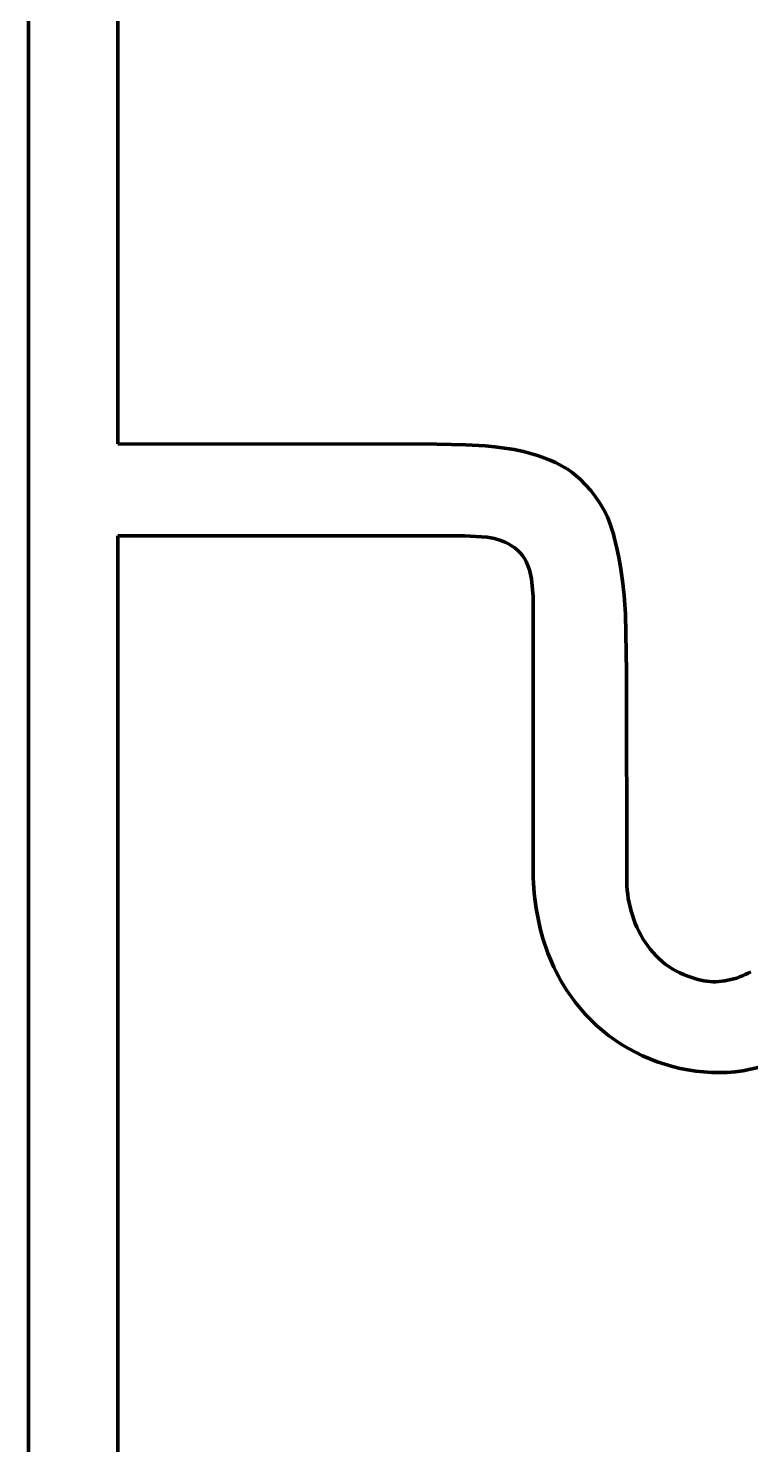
# Model space of a CAD drawing. Header units: millimetres. Extents: x 0 to 494, y 0 to 218.
# Drawn here: x 71.81 to 75.19, y 74.56 to 81.2 of the extents above; entities that cross this region are included whole.
import ezdxf

# ---------------------------------------------------------------- set-up
doc = ezdxf.new("R2010")
doc.units = ezdxf.units.MM
doc.layers.add('color#000000ff', color=7, linetype='Continuous', lineweight=100)
doc.layers.add('color#ffffffff', color=7, linetype='Continuous', lineweight=100)

msp = doc.modelspace()

# ---------------------------------------------------------------- linework, layer by layer
at = {"layer": 'color#000000ff'}
for p, q in [((71.8054, 82.5104), (71.8054, 74.7217)), ((72.2242, 79.2556), (72.2248, 82.5286)), ((73.7191, 79.2544), (72.2242, 79.2556)), ((73.8548, 79.2507), (73.7191, 79.2544)), ((73.9461, 79.2456), (73.8548, 79.2507)), ((73.9915, 79.2414), (73.9461, 79.2456)), ((74.0367, 79.2358), (73.9915, 79.2414)), ((74.0592, 79.2324), (74.0367, 79.2358)), ((74.0815, 79.2285), (74.0592, 79.2324)), ((74.1037, 79.2241), (74.0815, 79.2285)), ((74.1257, 79.2193), (74.1037, 79.2241)), ((74.1476, 79.2138), (74.1257, 79.2193)), ((74.1693, 79.2078), (74.1476, 79.2138)), ((74.1908, 79.2012), (74.1693, 79.2078)), ((74.2121, 79.1939), (74.1908, 79.2012)), ((74.2331, 79.1859), (74.2121, 79.1939)), ((74.254, 79.1772), (74.2331, 79.1859)), ((74.2745, 79.1678), (74.254, 79.1772)), ((74.2948, 79.1575), (74.2745, 79.1678)), ((74.3148, 79.1465), (74.2948, 79.1575)), ((74.3345, 79.1346), (74.3148, 79.1465)), ((74.3538, 79.1218), (74.3345, 79.1346)), ((74.3633, 79.1142), (74.3538, 79.1218)), ((74.3907, 79.09), (74.3633, 79.1142)), ((74.4165, 79.0641), (74.3907, 79.09)), ((74.4407, 79.0366), (74.4165, 79.0641)), ((74.4631, 79.0077), (74.4407, 79.0366)), ((74.4836, 78.9774), (74.4631, 79.0077)), ((74.5019, 78.9458), (74.4836, 78.9774)), ((74.5181, 78.913), (74.5019, 78.9458)), ((74.5318, 78.8791), (74.5181, 78.913)), ((74.5396, 78.856), (74.5318, 78.8791)), ((74.5463, 78.8325), (74.5396, 78.856)), ((72.2251, 74.403), (72.2251, 78.8239)), ((72.2251, 78.8239), (73.8487, 78.8235)), ((73.8487, 78.8235), (73.9543, 78.8177)), ((73.9543, 78.8177), (73.989, 78.8111)), ((73.989, 78.8111), (74.0144, 78.804)), ((74.0144, 78.804), (74.0388, 78.7946)), ((74.0388, 78.7946), (74.0545, 78.787)), ((74.0545, 78.787), (74.0697, 78.7781)), ((74.0697, 78.7781), (74.0842, 78.768)), ((74.5521, 78.8108), (74.5463, 78.8325)), ((74.5627, 78.7671), (74.5521, 78.8108)), ((74.0842, 78.768), (74.0913, 78.7624)), ((74.0913, 78.7624), (74.0978, 78.7567)), ((74.0978, 78.7567), (74.104, 78.7508)), ((74.104, 78.7508), (74.1098, 78.7446)), ((74.1098, 78.7446), (74.1203, 78.7317)), ((74.1203, 78.7317), (74.1296, 78.7179)), ((74.1296, 78.7179), (74.1375, 78.7033)), ((74.5718, 78.7232), (74.5627, 78.7671)), ((74.5797, 78.6791), (74.5718, 78.7232)), ((74.1375, 78.7033), (74.1444, 78.6882)), ((74.1444, 78.6882), (74.1528, 78.6645)), ((74.1528, 78.6645), (74.1623, 78.6233)), ((74.5893, 78.6125), (74.5797, 78.6791)), ((74.1623, 78.6233), (74.1705, 78.5397)), ((74.5964, 78.5457), (74.5893, 78.6125)), ((74.1705, 78.5397), (74.171, 77.2918)), ((74.6028, 78.4561), (74.5964, 78.5457)), ((74.6071, 78.1868), (74.6028, 78.4561)), ((74.6091, 77.2023), (74.6071, 78.1868)), ((74.171, 77.2918), (74.1705, 77.2679)), ((74.1705, 77.2679), (74.1706, 77.2439)), ((74.1706, 77.2439), (74.1712, 77.22)), ((74.1712, 77.22), (74.1722, 77.196)), ((74.1722, 77.196), (74.1737, 77.172)), ((74.6097, 77.1825), (74.6091, 77.2023)), ((74.1737, 77.172), (74.1757, 77.1481)), ((74.1757, 77.1481), (74.1782, 77.1242)), ((74.1782, 77.1242), (74.1812, 77.1003)), ((74.6112, 77.1627), (74.6097, 77.1825)), ((74.6133, 77.1429), (74.6112, 77.1627)), ((74.6163, 77.1231), (74.6133, 77.1429)), ((74.6199, 77.1033), (74.6163, 77.1231)), ((74.1812, 77.1003), (74.1847, 77.0765)), ((74.1847, 77.0765), (74.1887, 77.0527)), ((74.1887, 77.0527), (74.1932, 77.0291)), ((74.6243, 77.0837), (74.6199, 77.1033)), ((74.6294, 77.0642), (74.6243, 77.0837)), ((74.6353, 77.0448), (74.6294, 77.0642)), ((74.1932, 77.0291), (74.1982, 77.0056)), ((74.1982, 77.0056), (74.2038, 76.9822)), ((74.6418, 77.0257), (74.6353, 77.0448)), ((74.6491, 77.0069), (74.6418, 77.0257)), ((74.657, 76.9883), (74.6491, 77.0069)), ((74.6657, 76.9701), (74.657, 76.9883)), ((74.2038, 76.9822), (74.2099, 76.9589)), ((74.2099, 76.9589), (74.2165, 76.9358)), ((74.2165, 76.9358), (74.2237, 76.9129)), ((74.6751, 76.9523), (74.6657, 76.9701)), ((74.6851, 76.9349), (74.6751, 76.9523)), ((74.6958, 76.918), (74.6851, 76.9349)), ((74.7072, 76.9016), (74.6958, 76.918)), ((74.2237, 76.9129), (74.2313, 76.8902)), ((74.2313, 76.8902), (74.2396, 76.8676)), ((74.2396, 76.8676), (74.2484, 76.8453)), ((74.7193, 76.8857), (74.7072, 76.9016)), ((74.732, 76.8704), (74.7193, 76.8857)), ((74.7454, 76.8558), (74.732, 76.8704)), ((74.7595, 76.8418), (74.7454, 76.8558)), ((74.2484, 76.8453), (74.2577, 76.8233)), ((74.2577, 76.8233), (74.2676, 76.8014)), ((74.2676, 76.8014), (74.278, 76.7799)), ((74.7742, 76.8286), (74.7595, 76.8418)), ((74.7895, 76.8161), (74.7742, 76.8286)), ((74.8055, 76.8044), (74.7895, 76.8161)), ((74.8221, 76.7935), (74.8055, 76.8044)), ((74.8393, 76.7835), (74.8221, 76.7935)), ((74.278, 76.7799), (74.289, 76.7586)), ((74.289, 76.7586), (74.3006, 76.7376)), ((74.3006, 76.7376), (74.3128, 76.7169)), ((74.8571, 76.7745), (74.8393, 76.7835)), ((74.8756, 76.7663), (74.8571, 76.7745)), ((74.8947, 76.7592), (74.8756, 76.7663)), ((74.9143, 76.7532), (74.8947, 76.7592)), ((74.928, 76.7481), (74.9143, 76.7532)), ((74.9419, 76.7439), (74.928, 76.7481)), ((74.9558, 76.7404), (74.9419, 76.7439)), ((74.9698, 76.7376), (74.9558, 76.7404)), ((74.9839, 76.7355), (74.9698, 76.7376)), ((74.9981, 76.7341), (74.9839, 76.7355)), ((75.0123, 76.7334), (74.9981, 76.7341)), ((75.0264, 76.7334), (75.0123, 76.7334)), ((75.0406, 76.734), (75.0264, 76.7334)), ((75.0547, 76.7353), (75.0406, 76.734)), ((75.0688, 76.7372), (75.0547, 76.7353)), ((75.0828, 76.7397), (75.0688, 76.7372)), ((75.0967, 76.7428), (75.0828, 76.7397)), ((75.1105, 76.7464), (75.0967, 76.7428)), ((75.1242, 76.7506), (75.1105, 76.7464)), ((75.1377, 76.7554), (75.1242, 76.7506)), ((75.151, 76.7606), (75.1377, 76.7554)), ((75.1642, 76.7664), (75.151, 76.7606)), ((75.1771, 76.7727), (75.1642, 76.7664)), ((75.1898, 76.7795), (75.1771, 76.7727)), ((74.3128, 76.7169), (74.3255, 76.6966)), ((74.3255, 76.6966), (74.3389, 76.6766)), ((74.3389, 76.6766), (74.3528, 76.657)), ((74.3528, 76.657), (74.3673, 76.6377)), ((74.3673, 76.6377), (74.3902, 76.6087)), ((74.3902, 76.6087), (74.4145, 76.5808)), ((74.4145, 76.5808), (74.4401, 76.5541)), ((74.4401, 76.5541), (74.4669, 76.5286)), ((74.4669, 76.5286), (74.4949, 76.5043)), ((74.4949, 76.5043), (74.524, 76.4812)), ((74.524, 76.4812), (74.554, 76.4595)), ((74.554, 76.4595), (74.5851, 76.439)), ((74.5851, 76.439), (74.617, 76.4199)), ((74.617, 76.4199), (74.6497, 76.4022)), ((74.6497, 76.4022), (74.6831, 76.3859)), ((74.6831, 76.3859), (74.7172, 76.3711)), ((74.7172, 76.3711), (74.7519, 76.3577)), ((74.7519, 76.3577), (74.7871, 76.3458)), ((74.7871, 76.3458), (74.8228, 76.3354)), ((74.8228, 76.3354), (74.8589, 76.3266)), ((74.8589, 76.3266), (74.8953, 76.3193)), ((75.1528, 76.3157), (75.1892, 76.3223)), ((75.1892, 76.3223), (75.2252, 76.3307)), ((74.8953, 76.3193), (74.9319, 76.3137)), ((74.9319, 76.3137), (74.9687, 76.3098)), ((74.9687, 76.3098), (75.0056, 76.3075)), ((75.0056, 76.3075), (75.0425, 76.3069)), ((75.0425, 76.3069), (75.0794, 76.3081)), ((75.0794, 76.3081), (75.1162, 76.311)), ((75.1162, 76.311), (75.1528, 76.3157)), ((71.8054, 74.7217), (71.8064, 74.3723))]:
    msp.add_line(p, q, dxfattribs=at)
at = {"layer": 'color#ffffffff'}
for p, q in [((71.8054, 74.7217), (71.8054, 82.5104)), ((72.2248, 82.5286), (72.2242, 79.2556)), ((72.2242, 79.2556), (73.7191, 79.2544)), ((73.7191, 79.2544), (73.8548, 79.2507)), ((73.8548, 79.2507), (73.9461, 79.2456)), ((73.9461, 79.2456), (73.9915, 79.2414)), ((73.9915, 79.2414), (74.0367, 79.2358)), ((74.0367, 79.2358), (74.0592, 79.2324)), ((74.0592, 79.2324), (74.0815, 79.2285)), ((74.0815, 79.2285), (74.1037, 79.2241)), ((74.1037, 79.2241), (74.1257, 79.2193)), ((74.1257, 79.2193), (74.1476, 79.2138)), ((74.1476, 79.2138), (74.1693, 79.2078)), ((74.1693, 79.2078), (74.1908, 79.2012)), ((74.1908, 79.2012), (74.2121, 79.1939)), ((74.2121, 79.1939), (74.2331, 79.1859)), ((74.2331, 79.1859), (74.254, 79.1772)), ((74.254, 79.1772), (74.2745, 79.1678)), ((74.2745, 79.1678), (74.2948, 79.1575)), ((74.2948, 79.1575), (74.3148, 79.1465)), ((74.3148, 79.1465), (74.3345, 79.1346)), ((74.3345, 79.1346), (74.3538, 79.1218)), ((74.3538, 79.1218), (74.3633, 79.1142)), ((74.3633, 79.1142), (74.3907, 79.09)), ((74.3907, 79.09), (74.4165, 79.0641)), ((74.4165, 79.0641), (74.4407, 79.0366)), ((74.4407, 79.0366), (74.4631, 79.0077)), ((74.4631, 79.0077), (74.4836, 78.9774)), ((74.4836, 78.9774), (74.5019, 78.9458)), ((74.5019, 78.9458), (74.5181, 78.913)), ((74.5181, 78.913), (74.5318, 78.8791)), ((74.5318, 78.8791), (74.5396, 78.856)), ((74.5396, 78.856), (74.5463, 78.8325)), ((73.8487, 78.8235), (72.2251, 78.8239)), ((72.2251, 78.8239), (72.2251, 74.403)), ((73.9543, 78.8177), (73.8487, 78.8235)), ((73.989, 78.8111), (73.9543, 78.8177)), ((74.0144, 78.804), (73.989, 78.8111)), ((74.0388, 78.7946), (74.0144, 78.804)), ((74.0545, 78.787), (74.0388, 78.7946)), ((74.0697, 78.7781), (74.0545, 78.787)), ((74.0842, 78.768), (74.0697, 78.7781)), ((74.5463, 78.8325), (74.5521, 78.8108)), ((74.5521, 78.8108), (74.5627, 78.7671)), ((74.0913, 78.7624), (74.0842, 78.768)), ((74.0978, 78.7567), (74.0913, 78.7624)), ((74.104, 78.7508), (74.0978, 78.7567)), ((74.1098, 78.7446), (74.104, 78.7508)), ((74.1203, 78.7317), (74.1098, 78.7446)), ((74.1296, 78.7179), (74.1203, 78.7317)), ((74.1375, 78.7033), (74.1296, 78.7179)), ((74.5627, 78.7671), (74.5718, 78.7232)), ((74.5718, 78.7232), (74.5797, 78.6791)), ((74.1444, 78.6882), (74.1375, 78.7033)), ((74.1528, 78.6645), (74.1444, 78.6882)), ((74.1623, 78.6233), (74.1528, 78.6645)), ((74.5797, 78.6791), (74.5893, 78.6125)), ((74.1705, 78.5397), (74.1623, 78.6233)), ((74.5893, 78.6125), (74.5964, 78.5457)), ((74.171, 77.2918), (74.1705, 78.5397)), ((74.5964, 78.5457), (74.6028, 78.4561)), ((74.6028, 78.4561), (74.6071, 78.1868)), ((74.6071, 78.1868), (74.6091, 77.2023)), ((74.1705, 77.2679), (74.171, 77.2918)), ((74.1706, 77.2439), (74.1705, 77.2679)), ((74.1712, 77.22), (74.1706, 77.2439)), ((74.1722, 77.196), (74.1712, 77.22)), ((74.1737, 77.172), (74.1722, 77.196)), ((74.6091, 77.2023), (74.6097, 77.1825)), ((74.1757, 77.1481), (74.1737, 77.172)), ((74.1782, 77.1242), (74.1757, 77.1481)), ((74.1812, 77.1003), (74.1782, 77.1242)), ((74.6097, 77.1825), (74.6112, 77.1627)), ((74.6112, 77.1627), (74.6133, 77.1429)), ((74.6133, 77.1429), (74.6163, 77.1231)), ((74.6163, 77.1231), (74.6199, 77.1033)), ((74.1847, 77.0765), (74.1812, 77.1003)), ((74.1887, 77.0527), (74.1847, 77.0765)), ((74.1932, 77.0291), (74.1887, 77.0527)), ((74.6199, 77.1033), (74.6243, 77.0837)), ((74.6243, 77.0837), (74.6294, 77.0642)), ((74.6294, 77.0642), (74.6353, 77.0448)), ((74.1982, 77.0056), (74.1932, 77.0291)), ((74.2038, 76.9822), (74.1982, 77.0056)), ((74.6353, 77.0448), (74.6418, 77.0257)), ((74.6418, 77.0257), (74.6491, 77.0069)), ((74.6491, 77.0069), (74.657, 76.9883)), ((74.657, 76.9883), (74.6657, 76.9701)), ((74.2099, 76.9589), (74.2038, 76.9822)), ((74.2165, 76.9358), (74.2099, 76.9589)), ((74.2237, 76.9129), (74.2165, 76.9358)), ((74.6657, 76.9701), (74.6751, 76.9523)), ((74.6751, 76.9523), (74.6851, 76.9349)), ((74.6851, 76.9349), (74.6958, 76.918)), ((74.6958, 76.918), (74.7072, 76.9016)), ((74.2313, 76.8902), (74.2237, 76.9129)), ((74.2396, 76.8676), (74.2313, 76.8902)), ((74.2484, 76.8453), (74.2396, 76.8676)), ((74.7072, 76.9016), (74.7193, 76.8857)), ((74.7193, 76.8857), (74.732, 76.8704)), ((74.732, 76.8704), (74.7454, 76.8558)), ((74.7454, 76.8558), (74.7595, 76.8418)), ((74.2577, 76.8233), (74.2484, 76.8453)), ((74.2676, 76.8014), (74.2577, 76.8233)), ((74.278, 76.7799), (74.2676, 76.8014)), ((74.7595, 76.8418), (74.7742, 76.8286)), ((74.7742, 76.8286), (74.7895, 76.8161)), ((74.7895, 76.8161), (74.8055, 76.8044)), ((74.8055, 76.8044), (74.8221, 76.7935)), ((74.8221, 76.7935), (74.8393, 76.7835)), ((74.289, 76.7586), (74.278, 76.7799)), ((74.3006, 76.7376), (74.289, 76.7586)), ((74.3128, 76.7169), (74.3006, 76.7376)), ((74.8393, 76.7835), (74.8571, 76.7745)), ((74.8571, 76.7745), (74.8756, 76.7663)), ((74.8756, 76.7663), (74.8947, 76.7592)), ((74.8947, 76.7592), (74.9143, 76.7532)), ((74.9143, 76.7532), (74.928, 76.7481)), ((74.928, 76.7481), (74.9419, 76.7439)), ((74.9419, 76.7439), (74.9558, 76.7404)), ((74.9558, 76.7404), (74.9698, 76.7376)), ((74.9698, 76.7376), (74.9839, 76.7355)), ((74.9839, 76.7355), (74.9981, 76.7341)), ((74.9981, 76.7341), (75.0123, 76.7334)), ((75.0123, 76.7334), (75.0264, 76.7334)), ((75.0264, 76.7334), (75.0406, 76.734)), ((75.0406, 76.734), (75.0547, 76.7353)), ((75.0547, 76.7353), (75.0688, 76.7372)), ((75.0688, 76.7372), (75.0828, 76.7397)), ((75.0828, 76.7397), (75.0967, 76.7428)), ((75.0967, 76.7428), (75.1105, 76.7464)), ((75.1105, 76.7464), (75.1242, 76.7506)), ((75.1242, 76.7506), (75.1377, 76.7554)), ((75.1377, 76.7554), (75.151, 76.7606)), ((75.151, 76.7606), (75.1642, 76.7664)), ((75.1642, 76.7664), (75.1771, 76.7727)), ((75.1771, 76.7727), (75.1898, 76.7795)), ((74.3255, 76.6966), (74.3128, 76.7169)), ((74.3389, 76.6766), (74.3255, 76.6966)), ((74.3528, 76.657), (74.3389, 76.6766)), ((74.3673, 76.6377), (74.3528, 76.657)), ((74.3902, 76.6087), (74.3673, 76.6377)), ((74.4145, 76.5808), (74.3902, 76.6087)), ((74.4401, 76.5541), (74.4145, 76.5808)), ((74.4669, 76.5286), (74.4401, 76.5541)), ((74.4949, 76.5043), (74.4669, 76.5286)), ((74.524, 76.4812), (74.4949, 76.5043)), ((74.554, 76.4595), (74.524, 76.4812)), ((74.5851, 76.439), (74.554, 76.4595)), ((74.617, 76.4199), (74.5851, 76.439)), ((74.6497, 76.4022), (74.617, 76.4199)), ((74.6831, 76.3859), (74.6497, 76.4022)), ((74.7172, 76.3711), (74.6831, 76.3859)), ((74.7519, 76.3577), (74.7172, 76.3711)), ((74.7871, 76.3458), (74.7519, 76.3577)), ((74.8228, 76.3354), (74.7871, 76.3458)), ((74.8589, 76.3266), (74.8228, 76.3354)), ((74.8953, 76.3193), (74.8589, 76.3266)), ((75.1892, 76.3223), (75.1528, 76.3157)), ((75.2252, 76.3307), (75.1892, 76.3223)), ((74.9319, 76.3137), (74.8953, 76.3193)), ((74.9687, 76.3098), (74.9319, 76.3137)), ((75.0056, 76.3075), (74.9687, 76.3098)), ((75.0425, 76.3069), (75.0056, 76.3075)), ((75.0794, 76.3081), (75.0425, 76.3069)), ((75.1162, 76.311), (75.0794, 76.3081)), ((75.1528, 76.3157), (75.1162, 76.311)), ((71.8064, 74.3723), (71.8054, 74.7217))]:
    msp.add_line(p, q, dxfattribs=at)

doc.saveas('drawing.dxf')
